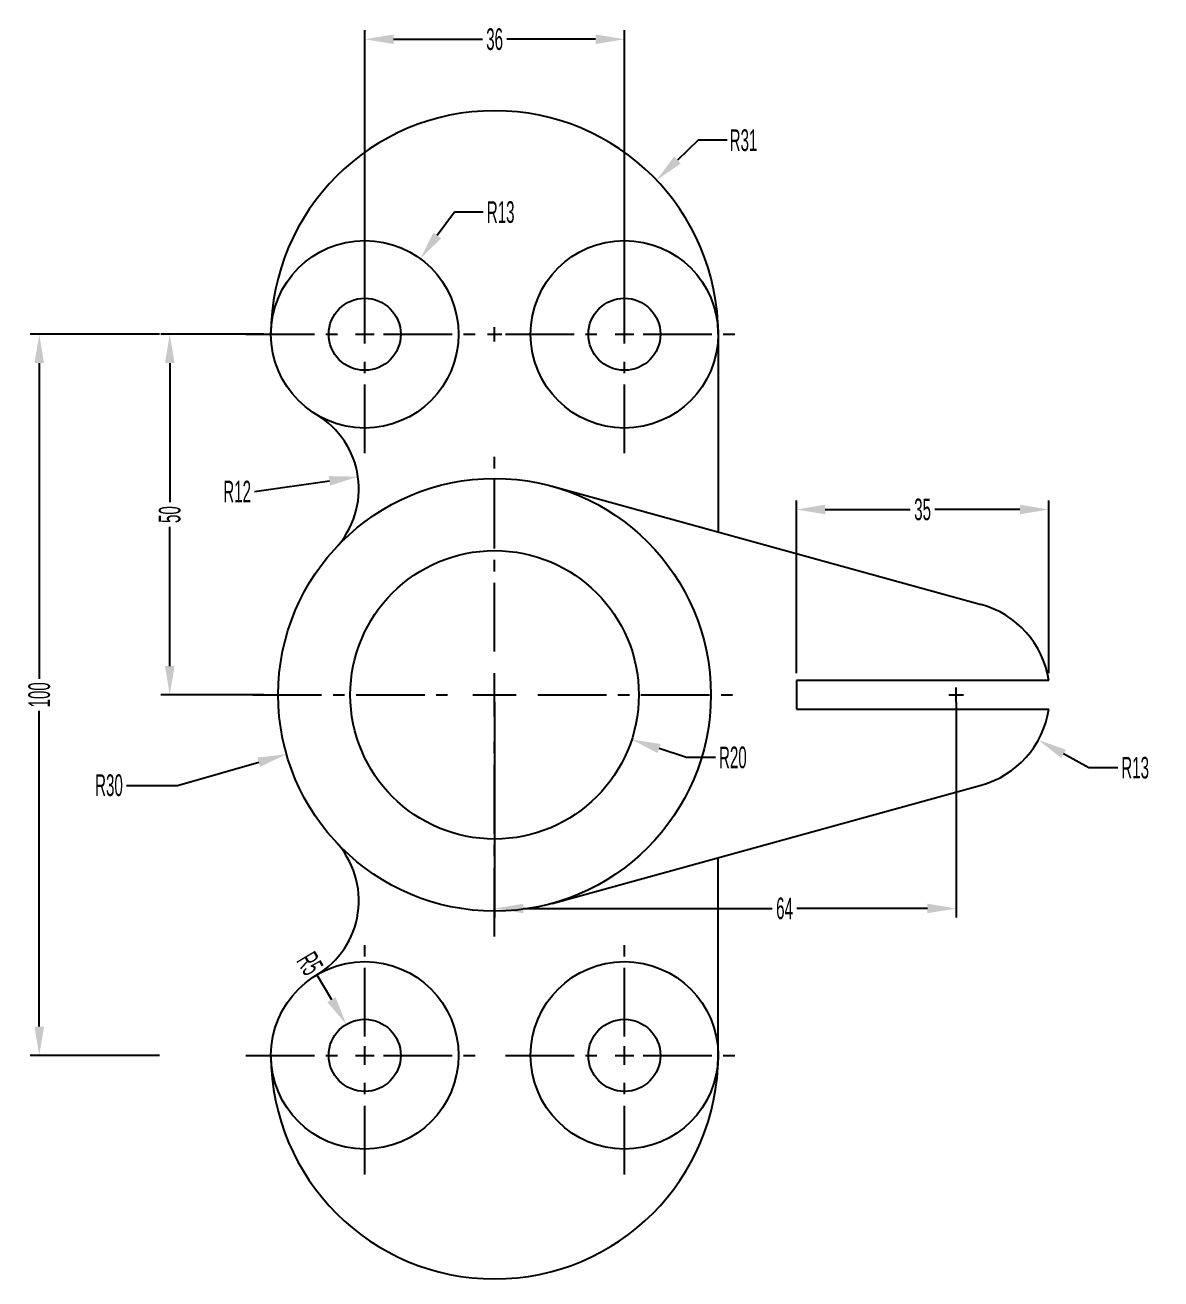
# Model space of a CAD drawing. Header units: millimetres. Extents: x 1568 to 31342, y 459 to 4403.
# Drawn here: x 13317.4 to 13474.9, y 1846.1 to 2019.9 of the extents above; entities that cross this region are included whole.
import ezdxf

# ---------------------------------------------------------------- set-up
doc = ezdxf.new("R2010")
doc.units = ezdxf.units.MM
doc.header["$LTSCALE"] = 0.5
doc.linetypes.add('CENTER2', pattern=[28.575, 19.05, -3.175, 3.175, -3.175])
doc.layers.add('centre line', color=3, linetype='CENTER2')
doc.layers.add('drawing', color=7, linetype='Continuous')
doc.styles.get("Standard").update_dxf_attribs({"font": 'arial.ttf', "width": 0.5})
doc.dimstyles.new('DARSHU2', dxfattribs={"dimtxt": 3, "dimasz": 4, "dimexe": 1.25, "dimexo": 1, "dimtad": 0, "dimtoh": 1, "dimdec": 1, "dimdsep": 46, "dimtxsty": 'Standard', "dimcen": 1, "dimclrd": 6, "dimclre": 6, "dimclrt": 6, "dimadec": 0, "dimazin": 0, "dimtfac": 1, "dimtdec": 1, "dimtofl": 0, "dimtmove": 0, "dimatfit": 3, "dimfxl": 1, "dimtfillclr": 256, "dimlwd": 25, "dimlwe": 25, "dimarcsym": 0})

# ---------------------------------------------------------------- blocks, each defined once
blk = doc.blocks.new('*D472')
at = {"layer": 'Defpoints', "color": 0, "transparency": 16777216}
for p in [(13351.51, 1977.06), (13337.47, 1927.06), (13351.51, 1927.06)]:
    blk.add_point(p, dxfattribs=at)
at = {"layer": 'drawing', "color": 6, "linetype": 'Continuous', "lineweight": 25, "transparency": 16777216}
for p, q in [((13350.51, 1977.06), (13336.22, 1977.06)), ((13337.47, 1973.06), (13337.47, 1953.76)), ((13337.47, 1931.06), (13337.47, 1950.37)), ((13350.51, 1927.06), (13336.22, 1927.06))]:
    blk.add_line(p, q, dxfattribs=at)
at = {"layer": 'drawing', "color": 6, "transparency": 16777216}
for points in [[(13336.8, 1973.06), (13338.14, 1973.06), (13337.47, 1977.06)], [(13336.8, 1931.06), (13338.14, 1931.06), (13337.47, 1927.06)]]:
    blk.add_solid(points, dxfattribs=at)
at = {"layer": 'drawing', "color": 6, "transparency": 16777216, "insert": (13337.47, 1952.06), "char_height": 3, "attachment_point": 5, "rotation": 90}
blk.add_mtext('50', dxfattribs=at)
blk = doc.blocks.new('*D473')
at = {"layer": 'Defpoints', "color": 0, "transparency": 16777216}
for p in [(13337.05, 1977.06), (13319.38, 1877.06), (13337.05, 1877.06)]:
    blk.add_point(p, dxfattribs=at)
at = {"layer": 'drawing', "color": 6, "linetype": 'Continuous', "lineweight": 25, "transparency": 16777216}
for p, q in [((13336.05, 1977.06), (13318.13, 1977.06)), ((13319.38, 1973.06), (13319.38, 1929.27)), ((13319.38, 1881.06), (13319.38, 1924.85)), ((13336.05, 1877.06), (13318.13, 1877.06))]:
    blk.add_line(p, q, dxfattribs=at)
at = {"layer": 'drawing', "color": 6, "transparency": 16777216}
for points in [[(13318.71, 1973.06), (13320.04, 1973.06), (13319.38, 1977.06)], [(13318.71, 1881.06), (13320.04, 1881.06), (13319.38, 1877.06)]]:
    blk.add_solid(points, dxfattribs=at)
at = {"layer": 'drawing', "color": 6, "transparency": 16777216, "insert": (13319.38, 1927.06), "char_height": 3, "attachment_point": 5, "rotation": 90}
blk.add_mtext('100', dxfattribs=at)
blk = doc.blocks.new('*D474')
at = {"layer": 'Defpoints', "color": 0, "transparency": 16777216}
for p in [(13459.35, 1952.76), (13424.35, 1929.06), (13459.35, 1929.06)]:
    blk.add_point(p, dxfattribs=at)
at = {"layer": 'drawing', "color": 6, "linetype": 'Continuous', "lineweight": 25, "transparency": 16777216}
for p, q in [((13424.35, 1930.06), (13424.35, 1954.01)), ((13428.35, 1952.76), (13440.15, 1952.76)), ((13455.35, 1952.76), (13443.56, 1952.76)), ((13459.35, 1930.06), (13459.35, 1954.01))]:
    blk.add_line(p, q, dxfattribs=at)
at = {"layer": 'drawing', "color": 6, "transparency": 16777216}
for points in [[(13428.35, 1953.43), (13428.35, 1952.1), (13424.35, 1952.76)], [(13455.35, 1953.43), (13455.35, 1952.1), (13459.35, 1952.76)]]:
    blk.add_solid(points, dxfattribs=at)
at = {"layer": 'drawing', "color": 6, "transparency": 16777216, "insert": (13441.85, 1952.76), "char_height": 3, "attachment_point": 5}
blk.add_mtext('35', dxfattribs=at)
blk = doc.blocks.new('*U475')
at = {"layer": 'centre line', "color": 0, "linetype": 'CENTER2', "transparency": 16777216}
for p, q in [((0, 2.6), (0, 16.5)), ((-16.5, 0), (-2.6, 0)), ((2.6, 0), (16.5, 0)), ((0, -16.5), (0, -2.6))]:
    blk.add_line(p, q, dxfattribs=at)
at = {"layer": 'centre line', "color": 0, "linetype": 'Continuous', "transparency": 16777216}
for p, q in [((-1.3, 0), (1.3, 0)), ((0, -1.3), (0, 1.3))]:
    blk.add_line(p, q, dxfattribs=at)
blk = doc.blocks.new('*U476')
at = {"layer": 'centre line', "color": 0, "linetype": 'CENTER2', "transparency": 16777216}
for p, q in [((0, 2.6), (0, 16.5)), ((-16.5, 0), (-2.6, 0)), ((2.6, 0), (16.5, 0)), ((0, -16.5), (0, -2.6))]:
    blk.add_line(p, q, dxfattribs=at)
at = {"layer": 'centre line', "color": 0, "linetype": 'Continuous', "transparency": 16777216}
for p, q in [((-1.3, 0), (1.3, 0)), ((0, -1.3), (0, 1.3))]:
    blk.add_line(p, q, dxfattribs=at)
blk = doc.blocks.new('*U477')
at = {"layer": 'centre line', "color": 0, "linetype": 'CENTER2', "transparency": 16777216}
for p, q in [((0, 6), (0, 33.5)), ((-33.5, 0), (-6, 0)), ((6, 0), (33.5, 0)), ((0, -33.5), (0, -6))]:
    blk.add_line(p, q, dxfattribs=at)
at = {"layer": 'centre line', "color": 0, "linetype": 'Continuous', "transparency": 16777216}
for p, q in [((0, -3), (0, 3)), ((-3, 0), (3, 0))]:
    blk.add_line(p, q, dxfattribs=at)
blk = doc.blocks.new('*U478')
at = {"layer": 'centre line', "color": 0, "linetype": 'CENTER2', "transparency": 16777216}
for p, q in [((0, 2.6), (0, 16.5)), ((-16.5, 0), (-2.6, 0)), ((2.6, 0), (16.5, 0)), ((0, -16.5), (0, -2.6))]:
    blk.add_line(p, q, dxfattribs=at)
at = {"layer": 'centre line', "color": 0, "linetype": 'Continuous', "transparency": 16777216}
for p, q in [((-1.3, 0), (1.3, 0)), ((0, -1.3), (0, 1.3))]:
    blk.add_line(p, q, dxfattribs=at)
blk = doc.blocks.new('*U479')
at = {"layer": 'centre line', "color": 0, "linetype": 'CENTER2', "transparency": 16777216}
for p, q in [((0, 2.6), (0, 16.5)), ((-16.5, 0), (-2.6, 0)), ((2.6, 0), (16.5, 0)), ((0, -16.5), (0, -2.6))]:
    blk.add_line(p, q, dxfattribs=at)
at = {"layer": 'centre line', "color": 0, "linetype": 'Continuous', "transparency": 16777216}
for p, q in [((-1.3, 0), (1.3, 0)), ((0, -1.3), (0, 1.3))]:
    blk.add_line(p, q, dxfattribs=at)
blk = doc.blocks.new('*D480')
at = {"layer": 'Defpoints', "color": 0, "transparency": 16777216}
for p in [(13400.51, 2017.97), (13364.51, 1977.06), (13400.51, 1977.06)]:
    blk.add_point(p, dxfattribs=at)
at = {"layer": 'drawing', "color": 6, "linetype": 'Continuous', "lineweight": 25, "transparency": 16777216}
for p, q in [((13364.51, 1978.06), (13364.51, 2019.22)), ((13400.51, 1978.06), (13400.51, 2019.22)), ((13368.51, 2017.97), (13380.81, 2017.97)), ((13396.51, 2017.97), (13384.2, 2017.97))]:
    blk.add_line(p, q, dxfattribs=at)
at = {"layer": 'drawing', "color": 6, "transparency": 16777216}
for points in [[(13368.51, 2018.64), (13368.51, 2017.31), (13364.51, 2017.97)], [(13396.51, 2018.64), (13396.51, 2017.31), (13400.51, 2017.97)]]:
    blk.add_solid(points, dxfattribs=at)
at = {"layer": 'drawing', "color": 6, "transparency": 16777216, "insert": (13382.51, 2017.97), "char_height": 3, "attachment_point": 5}
blk.add_mtext('36', dxfattribs=at)
blk = doc.blocks.new('*D481')
at = {"layer": 'Defpoints', "color": 0, "transparency": 16777216}
for p in [(13404.96, 1998.44), (13382.51, 1977.06)]:
    blk.add_point(p, dxfattribs=at)
at = {"layer": 'drawing', "color": 6, "linetype": 'Continuous', "lineweight": 25, "transparency": 16777216}
for p, q in [((13410.75, 2003.96), (13407.85, 2001.2)), ((13414.75, 2003.96), (13410.75, 2003.96))]:
    blk.add_line(p, q, dxfattribs=at)
at = {"layer": 'drawing', "color": 6, "lineweight": 25, "transparency": 16777216}
for p, q in [((13381.51, 1977.06), (13383.51, 1977.06)), ((13382.51, 1976.06), (13382.51, 1978.06))]:
    blk.add_line(p, q, dxfattribs=at)
at = {"layer": 'drawing', "color": 6, "transparency": 16777216}
blk.add_solid([(13407.39, 2001.68), (13408.31, 2000.72), (13404.96, 1998.44)], dxfattribs=at)
at = {"layer": 'drawing', "color": 6, "transparency": 16777216, "insert": (13417.02, 2003.96), "char_height": 3, "attachment_point": 5}
blk.add_mtext('R31', dxfattribs=at)
blk = doc.blocks.new('*D482')
at = {"layer": 'Defpoints', "color": 0, "transparency": 16777216}
for p in [(13372.2, 1987.54), (13364.51, 1977.06)]:
    blk.add_point(p, dxfattribs=at)
at = {"layer": 'drawing', "color": 6, "linetype": 'Continuous', "lineweight": 25, "transparency": 16777216}
for p, q in [((13376.93, 1993.99), (13374.56, 1990.77)), ((13380.93, 1993.99), (13376.93, 1993.99))]:
    blk.add_line(p, q, dxfattribs=at)
at = {"layer": 'drawing', "color": 6, "lineweight": 25, "transparency": 16777216}
for p, q in [((13363.51, 1977.06), (13365.51, 1977.06)), ((13364.51, 1976.06), (13364.51, 1978.06))]:
    blk.add_line(p, q, dxfattribs=at)
at = {"layer": 'drawing', "color": 6, "transparency": 16777216}
blk.add_solid([(13374.03, 1991.16), (13375.1, 1990.37), (13372.2, 1987.54)], dxfattribs=at)
at = {"layer": 'drawing', "color": 6, "transparency": 16777216, "insert": (13383.35, 1993.99), "char_height": 3, "attachment_point": 5}
blk.add_mtext('R13', dxfattribs=at)
blk = doc.blocks.new('*D483')
at = {"layer": 'Defpoints', "color": 0, "transparency": 16777216}
for p in [(13361.94, 1881.36), (13364.51, 1877.06)]:
    blk.add_point(p, dxfattribs=at)
at = {"layer": 'drawing', "color": 6, "linetype": 'Continuous', "lineweight": 25, "transparency": 16777216}
blk.add_line((13357.84, 1888.23), (13359.89, 1884.79), dxfattribs=at)
at = {"layer": 'drawing', "color": 6, "lineweight": 25, "transparency": 16777216}
for p, q in [((13364.51, 1876.06), (13364.51, 1878.06)), ((13363.51, 1877.06), (13365.51, 1877.06))]:
    blk.add_line(p, q, dxfattribs=at)
at = {"layer": 'drawing', "color": 6, "transparency": 16777216}
blk.add_solid([(13360.46, 1885.13), (13359.32, 1884.45), (13361.94, 1881.36)], dxfattribs=at)
at = {"layer": 'drawing', "color": 6, "transparency": 16777216, "insert": (13356.9, 1889.8), "char_height": 3, "attachment_point": 5, "rotation": 300.8436}
blk.add_mtext('R5', dxfattribs=at)
blk = doc.blocks.new('*D484')
at = {"layer": 'Defpoints', "color": 0, "transparency": 16777216}
for p in [(13382.51, 1927.06), (13353.66, 1918.83)]:
    blk.add_point(p, dxfattribs=at)
at = {"layer": 'drawing', "color": 6, "lineweight": 25, "transparency": 16777216}
for p, q in [((13381.51, 1927.06), (13383.51, 1927.06)), ((13382.51, 1926.06), (13382.51, 1928.06))]:
    blk.add_line(p, q, dxfattribs=at)
at = {"layer": 'drawing', "color": 6, "linetype": 'Continuous', "lineweight": 25, "transparency": 16777216}
for p, q in [((13338.55, 1914.51), (13349.81, 1917.73)), ((13331.46, 1914.51), (13338.55, 1914.51))]:
    blk.add_line(p, q, dxfattribs=at)
at = {"layer": 'drawing', "color": 6, "transparency": 16777216}
blk.add_solid([(13349.63, 1918.37), (13350, 1917.09), (13353.66, 1918.83)], dxfattribs=at)
at = {"layer": 'drawing', "color": 6, "transparency": 16777216, "insert": (13329.04, 1914.51), "char_height": 3, "attachment_point": 5}
blk.add_mtext('R30', dxfattribs=at)
blk = doc.blocks.new('*D485')
at = {"layer": 'Defpoints', "color": 0, "transparency": 16777216}
for p in [(13363.57, 1957.31), (13351.69, 1955.6)]:
    blk.add_point(p, dxfattribs=at)
at = {"layer": 'drawing', "color": 6, "linetype": 'Continuous', "lineweight": 25, "transparency": 16777216}
blk.add_line((13349.22, 1955.25), (13359.61, 1956.74), dxfattribs=at)
at = {"layer": 'drawing', "color": 6, "transparency": 16777216}
blk.add_solid([(13359.51, 1957.4), (13359.7, 1956.08), (13363.57, 1957.31)], dxfattribs=at)
at = {"layer": 'drawing', "color": 6, "transparency": 16777216, "insert": (13346.81, 1955.25), "char_height": 3, "attachment_point": 5}
blk.add_mtext('R12', dxfattribs=at)
blk = doc.blocks.new('*D486')
at = {"layer": 'Defpoints', "color": 0, "transparency": 16777216}
for p in [(13382.51, 1927.06), (13401.52, 1920.86)]:
    blk.add_point(p, dxfattribs=at)
at = {"layer": 'drawing', "color": 6, "lineweight": 25, "transparency": 16777216}
for p, q in [((13381.51, 1927.06), (13383.51, 1927.06)), ((13382.51, 1926.06), (13382.51, 1928.06))]:
    blk.add_line(p, q, dxfattribs=at)
at = {"layer": 'drawing', "color": 6, "linetype": 'Continuous', "lineweight": 25, "transparency": 16777216}
for p, q in [((13409.12, 1918.37), (13405.32, 1919.62)), ((13413.12, 1918.37), (13409.12, 1918.37))]:
    blk.add_line(p, q, dxfattribs=at)
at = {"layer": 'drawing', "color": 6, "transparency": 16777216}
blk.add_solid([(13405.53, 1920.25), (13405.11, 1918.98), (13401.52, 1920.86)], dxfattribs=at)
at = {"layer": 'drawing', "color": 6, "transparency": 16777216, "insert": (13415.54, 1918.37), "char_height": 3, "attachment_point": 5}
blk.add_mtext('R20', dxfattribs=at)
blk = doc.blocks.new('*D487')
at = {"layer": 'Defpoints', "color": 0, "transparency": 16777216}
for p in [(13446.51, 1927.06), (13457.9, 1920.8)]:
    blk.add_point(p, dxfattribs=at)
at = {"layer": 'drawing', "color": 6, "lineweight": 25, "transparency": 16777216}
for p, q in [((13445.51, 1927.06), (13447.51, 1927.06)), ((13446.51, 1926.06), (13446.51, 1928.06))]:
    blk.add_line(p, q, dxfattribs=at)
at = {"layer": 'drawing', "color": 6, "linetype": 'Continuous', "lineweight": 25, "transparency": 16777216}
for p, q in [((13464.91, 1916.94), (13461.4, 1918.87)), ((13468.91, 1916.94), (13464.91, 1916.94))]:
    blk.add_line(p, q, dxfattribs=at)
at = {"layer": 'drawing', "color": 6, "transparency": 16777216}
blk.add_solid([(13461.72, 1919.46), (13461.08, 1918.29), (13457.9, 1920.8)], dxfattribs=at)
at = {"layer": 'drawing', "color": 6, "transparency": 16777216, "insert": (13471.32, 1916.94), "char_height": 3, "attachment_point": 5}
blk.add_mtext('R13', dxfattribs=at)
blk = doc.blocks.new('*D488')
at = {"layer": 'Defpoints', "color": 0, "transparency": 16777216}
for p in [(13382.51, 1927.06), (13446.51, 1927.06), (13446.51, 1897.43)]:
    blk.add_point(p, dxfattribs=at)
at = {"layer": 'drawing', "color": 6, "linetype": 'Continuous', "lineweight": 25, "transparency": 16777216}
for p, q in [((13382.51, 1926.06), (13382.51, 1896.18)), ((13446.51, 1926.06), (13446.51, 1896.18)), ((13386.51, 1897.43), (13421.01, 1897.43)), ((13442.51, 1897.43), (13424.41, 1897.43))]:
    blk.add_line(p, q, dxfattribs=at)
at = {"layer": 'drawing', "color": 6, "transparency": 16777216}
for points in [[(13386.51, 1898.1), (13386.51, 1896.77), (13382.51, 1897.43)], [(13442.51, 1898.1), (13442.51, 1896.77), (13446.51, 1897.43)]]:
    blk.add_solid(points, dxfattribs=at)
at = {"layer": 'drawing', "color": 6, "transparency": 16777216, "insert": (13422.71, 1897.43), "char_height": 3, "attachment_point": 5}
blk.add_mtext('64', dxfattribs=at)

msp = doc.modelspace()

# ---------------------------------------------------------------- linework, layer by layer
at = {"layer": 'drawing'}
for p, q in [((13413.506, 1977.064), (13413.506, 1949.64)), ((13390.475, 1955.986), (13449.959, 1939.597)), ((13459.351, 1929.064), (13424.351, 1929.064)), ((13424.351, 1929.064), (13424.351, 1925.064)), ((13424.351, 1925.064), (13459.351, 1925.064)), ((13390.475, 1898.141), (13449.959, 1914.531)), ((13413.506, 1877.064), (13413.506, 1904.487))]:
    msp.add_line(p, q, dxfattribs=at)
for centre, radius in [((13364.506, 1977.064), 13), ((13400.506, 1977.064), 13), ((13364.506, 1977.064), 5), ((13400.506, 1977.064), 5), ((13382.506, 1927.064), 30), ((13382.506, 1927.064), 20), ((13364.506, 1877.064), 13), ((13400.506, 1877.064), 13), ((13364.506, 1877.064), 5), ((13400.506, 1877.064), 5)]:
    msp.add_circle(centre, radius, dxfattribs=at)
for centre, radius, start, end in [((13382.506, 1977.064), 31, 0, 180), ((13351.689, 1955.599), 12, 317.20148, 59.15645), ((13446.506, 1927.064), 13, 8.84988, 74.59591), ((13446.506, 1927.064), 13, 285.40409, 351.15012), ((13351.689, 1898.528), 12, 300.84355, 42.79852), ((13382.506, 1877.064), 31, 180, 0)]:
    msp.add_arc(centre, radius, start, end, dxfattribs=at)

# ---------------------------------------------------------------- block references
at = {"layer": 'centre line', "linetype": 'CENTER2'}
for name, p in [('*U475', (13364.506, 1977.064)), ('*U476', (13400.506, 1977.064)), ('*U477', (13382.506, 1927.064)), ('*U478', (13364.506, 1877.064)), ('*U479', (13400.506, 1877.064))]:
    msp.add_blockref(name, p, dxfattribs=at)

# ---------------------------------------------------------------- dimensions: what is measured, and where the dimension line sits
at = {"layer": 'drawing'}
for base, p1, p2, picture, middle in [((13400.506, 2017.973), (13364.506, 1977.064), (13400.506, 1977.064), '*D480', (13382.506, 2017.973)), ((13459.351, 1952.764), (13424.351, 1929.064), (13459.351, 1929.064), '*D474', (13441.851, 1952.764))]:
    dim = msp.add_linear_dim(base=base, p1=p1, p2=p2, dimstyle='DARSHU2', dxfattribs=at)
    dim.commit()
    dim.dimension.update_dxf_attribs({"geometry": picture, "text_midpoint": middle})
for center, mpoint, picture, middle in [((13382.506, 1977.064), (13404.958, 1998.44), '*D481', (13417.024, 2003.956)), ((13364.506, 1977.064), (13372.197, 1987.544), '*D482', (13383.348, 1993.994)), ((13382.506, 1927.064), (13401.519, 1920.857), '*D486', (13415.538, 1918.374)), ((13446.506, 1927.064), (13457.897, 1920.799), '*D487', (13471.324, 1916.944)), ((13364.506, 1877.064), (13361.943, 1881.357), '*D483', (13356.898, 1889.805))]:
    dim = msp.add_radius_dim(center=center, mpoint=mpoint, dimstyle='DARSHU2', dxfattribs=at)
    dim.commit()
    dim.dimension.update_dxf_attribs({"geometry": picture, "text_midpoint": middle})
for base, p1, p2, picture, middle in [((13319.378, 1877.064), (13337.052, 1977.064), (13337.052, 1877.064), '*D473', (13319.378, 1927.064)), ((13337.469, 1927.064), (13351.506, 1977.064), (13351.506, 1927.064), '*D472', (13337.469, 1952.064))]:
    dim = msp.add_linear_dim(base=base, p1=p1, p2=p2, angle=90, dimstyle='DARSHU2', dxfattribs=at)
    dim.commit()
    dim.dimension.update_dxf_attribs({"geometry": picture, "text_midpoint": middle})
for center, mpoint, picture, middle in [((13351.689, 1955.599), (13363.567, 1957.307), '*D485', (13349.223, 1955.245)), ((13382.506, 1927.064), (13353.659, 1918.828), '*D484', (13329.044, 1914.514))]:
    dim = msp.add_radius_dim(center=center, mpoint=mpoint, dimstyle='DARSHU2', dxfattribs=at)
    dim.commit()
    dim.dimension.update_dxf_attribs({"geometry": picture, "text_midpoint": middle, "dimtype": 164})
dim = msp.add_linear_dim(base=(13446.506, 1897.433), p1=(13382.506, 1927.064), p2=(13446.506, 1927.064), dimstyle='DARSHU2', dxfattribs=at)
dim.commit()
dim.dimension.update_dxf_attribs({"geometry": '*D488', "text_midpoint": (13422.707, 1897.433), "dimtype": 160})

doc.saveas('drawing.dxf')
